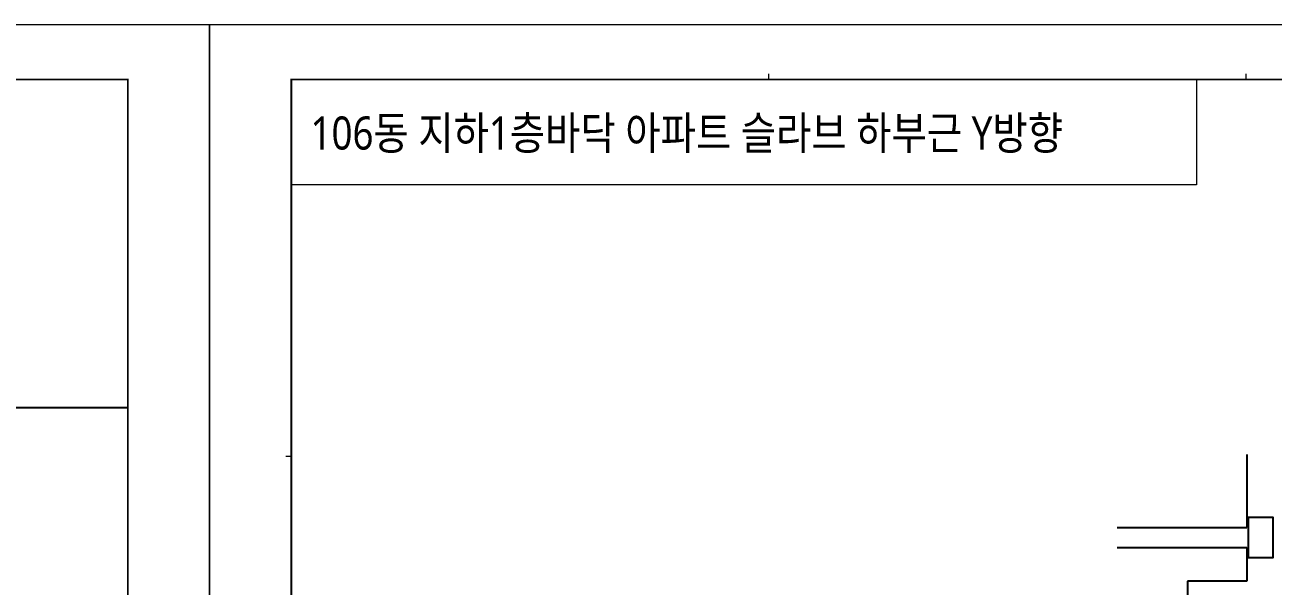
# Model space of a CAD drawing. Header units: millimetres. Extents: x 350420 to 672135, y -312840 to -44390.
# Drawn here: x 460681 to 485720, y -197895 to -186632 of the extents above; entities that cross this region are included whole.
import ezdxf
from ezdxf.enums import TextEntityAlignment as Align

# ---------------------------------------------------------------- set-up
doc = ezdxf.new("R2010")
doc.units = ezdxf.units.MM
doc.header["$LTSCALE"] = 65
doc.linetypes.add('XS-지하주차장$0$HID', pattern=[2.3, 1.5, -0.8])
for name, color, linetype in [('00', 7, 'Continuous'), ('XS-지하주차장$0$AWG', 5, 'XS-지하주차장$0$HID'), ('XS-지하주차장$0$COL', 2, 'Continuous'), ('XS-지하주차장$0$G', 4, 'XS-지하주차장$0$HID'), ('XS-지하주차장$0$W1-H', 11, 'XS-지하주차장$0$HID')]:
    doc.layers.add(name, color=color, linetype=linetype)
doc.layers.add('XTITLE', color=22, linetype='Continuous', lineweight=0)
doc.styles.add('돋움', font='malgun.ttf')

# ---------------------------------------------------------------- blocks, each defined once
blk = doc.blocks.new('dhs_sheet2e')
at = {"color": 7}
for p, q in [((20500.6, 57331.7), (20500.6, 57531.5)), ((38004.8, 57331.7), (38004.8, 57531.5)), ((2996.4, 43498.2), (2796.7, 43498.2))]:
    blk.add_line(p, q, dxfattribs=at)
blk.add_lwpolyline([(84000, 0), (84000, 59329.4), (0, 59329.4), (0, 0)], close=True, dxfattribs=at)
at = {"color": 30, "const_width": 64.9}
blk.add_lwpolyline([(81003.6, 57331.7), (2996.4, 57331.7), (2996.4, 1997.6), (81003.6, 1997.6)], close=True, dxfattribs=at)
blk.add_lwpolyline([(73013.1, 45291.6), (81003.6, 45291.6)], dxfattribs=at)
blk = doc.blocks.new('zdfhsdtfs')
at = {"color": 255, "xscale": 0.5, "yscale": 0.5, "zscale": 0.5}
blk.add_blockref('dhs_sheet2e', (0, 0), dxfattribs=at)
blk = doc.blocks.new('zsdhdbgr')
at = {"layer": 'XS-지하주차장$0$AWG', "color": 5, "linetype": 'ByBlock'}
for p, q in [((16635, 19225), (16635, 12500)), ((17825, 19225), (16635, 19225))]:
    blk.add_line(p, q, dxfattribs=at)
at = {"layer": 'XS-지하주차장$0$COL', "color": 8}
blk.add_lwpolyline([(17850, 19700), (18350, 19700), (18350, 20500), (17850, 20500)], close=True, dxfattribs=at)
at = {"layer": 'XS-지하주차장$0$G', "color": 5, "linetype": 'ByBlock'}
for p, q in [((17825, 21763.2), (17825, 20300)), ((15223.9, 20300), (17825, 20300)), ((15223.9, 19900), (17825, 19900)), ((17825, 19900), (17825, 19225))]:
    blk.add_line(p, q, dxfattribs=at)
at = {"layer": 'XS-지하주차장$0$W1-H', "color": 8, "linetype": 'ByBlock'}
for p, q in [((17850, 20500), (17850, 19700)), ((18350, 20500), (17850, 20500)), ((17850, 19700), (18350, 19700))]:
    blk.add_line(p, q, dxfattribs=at)

msp = doc.modelspace()

# ---------------------------------------------------------------- linework, layer by layer
at = {"layer": 'XTITLE', "color": 3, "ltscale": 2}
msp.add_lwpolyline([(466025.4, -187724.8), (484181.1, -187724.8), (484181.1, -189838.9), (466025.4, -189838.9)], close=True, dxfattribs=at)

# ---------------------------------------------------------------- block references
at = {"layer": '00'}
msp.add_blockref('zsdhdbgr', (467369.8, -217020), dxfattribs=at)
at = {"layer": 'XTITLE', "color": 2, "xscale": 1.094399995910547, "yscale": 1.094399995910547, "zscale": 1.094399995910547}
for p in [(418420.9, -219096.8), (464385.7, -219096.8)]:
    msp.add_blockref('zdfhsdtfs', p, dxfattribs=at)

# ---------------------------------------------------------------- texts
at = {"layer": 'XTITLE', "color": 2, "style": '돋움', "width": 0.85}
msp.add_text('106동 지하1층바닥 아파트 슬라브 하부근 Y방향', height=664.057, dxfattribs=at).set_placement((466411.3, -188801.3), align=Align.MIDDLE_LEFT)

doc.saveas('drawing.dxf')
